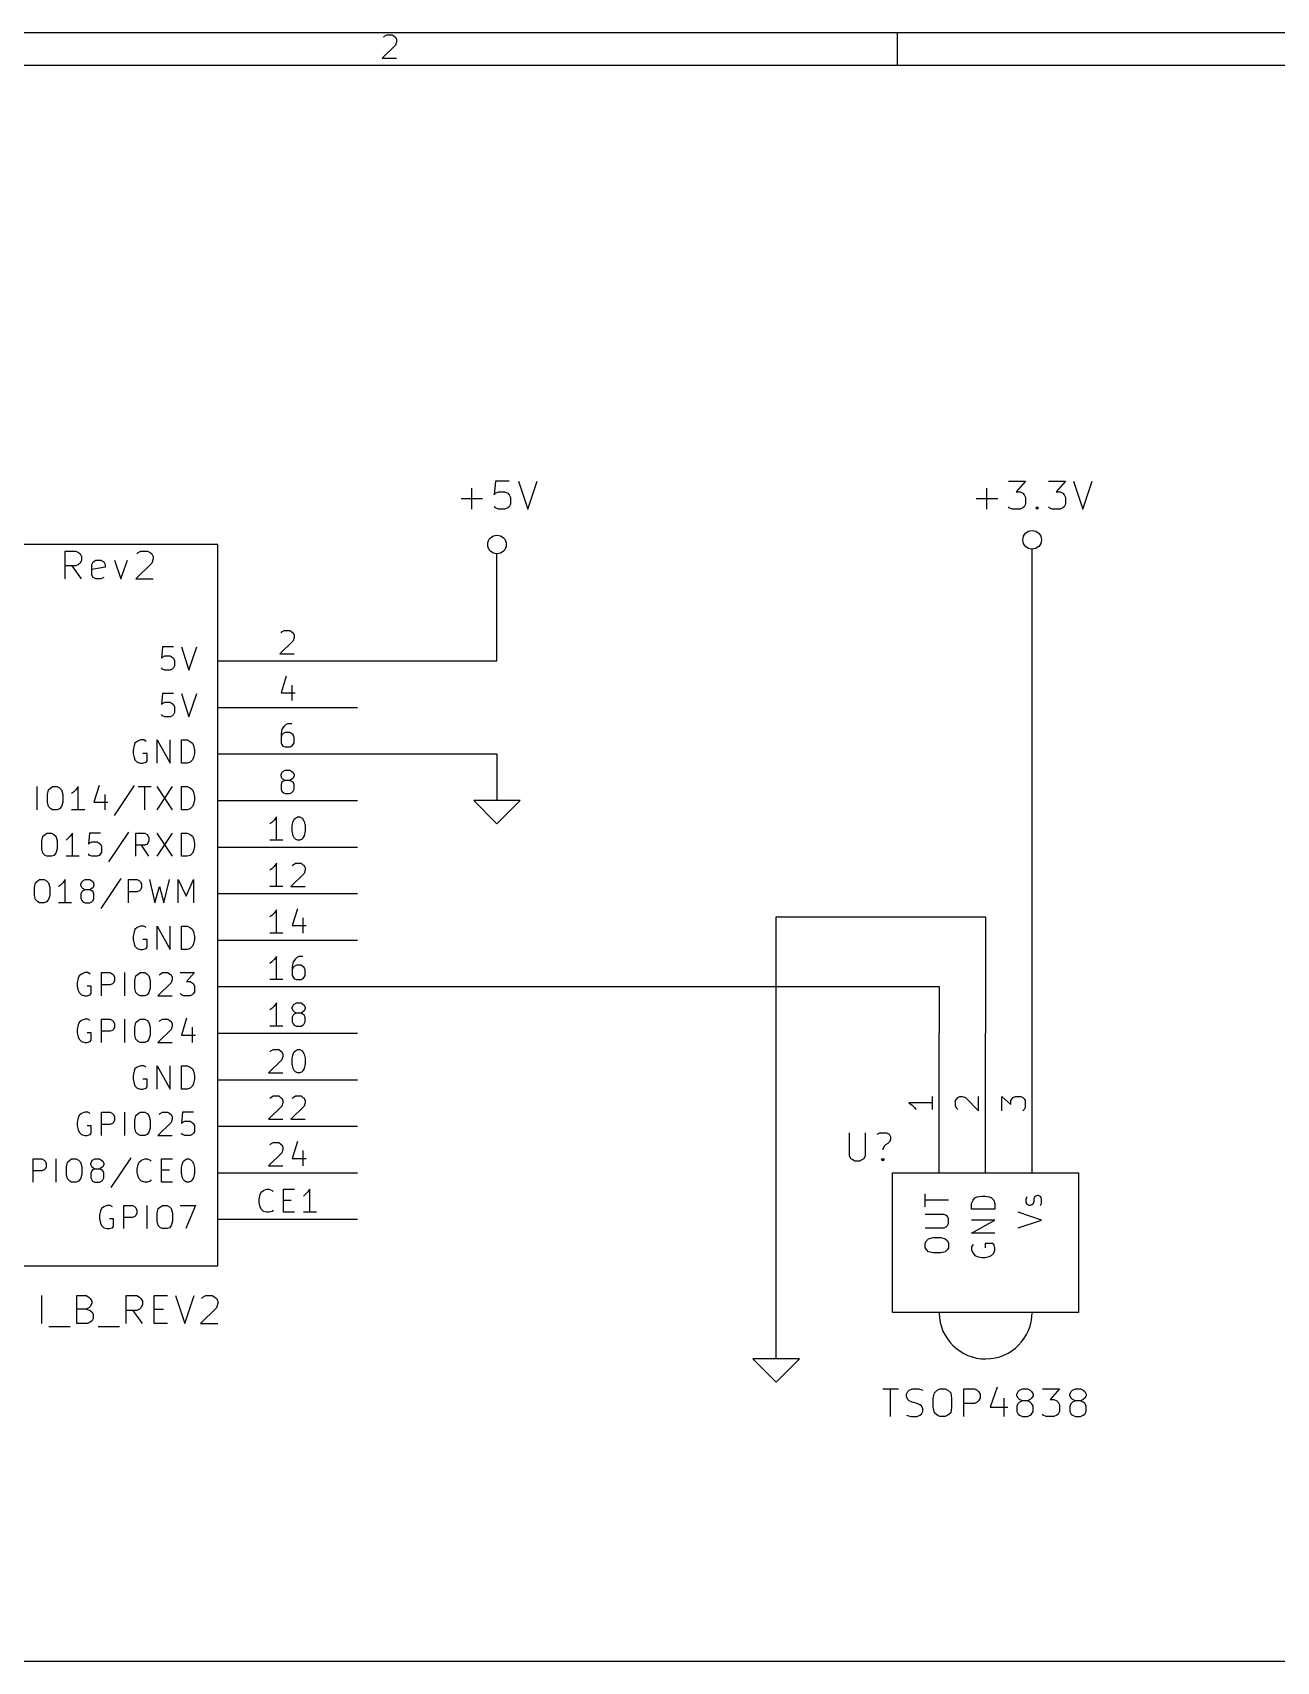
# Model space of a CAD drawing. Extents: x 4000 to 113000, y 4000 to 78670.
# Drawn here: x 29020 to 55750, y 43670 to 78670 of the extents above; entities that cross this region are included whole.
import ezdxf

# ---------------------------------------------------------------- set-up
doc = ezdxf.new("R2010")
doc.units = 0
for name, color, linetype in [('BLACK', 1, 'CONTINUOUS'), ('CYAN', 4, 'CONTINUOUS'), ('GREEN', 3, 'CONTINUOUS'), ('RED', 5, 'CONTINUOUS')]:
    doc.layers.add(name, color=color, linetype=linetype)

msp = doc.modelspace()

# ---------------------------------------------------------------- linework, layer by layer
at = {"layer": 'BLACK'}
for p, q in [((4000, 78670), (113000, 78670)), ((36820, 78400), (36530, 78120)), ((36560, 78570), (36580, 78590)), ((36580, 78590), (36630, 78620)), ((36630, 78620), (36750, 78620)), ((36750, 78620), (36790, 78590)), ((36790, 78590), (36820, 78570)), ((36820, 78570), (36840, 78520)), ((36840, 78470), (36820, 78400)), ((36840, 78520), (36840, 78470)), ((47600, 78670), (47600, 77970)), ((36530, 78120), (36840, 78120)), ((4700, 77970), (112300, 77970))]:
    msp.add_line(p, q, dxfattribs=at)
at = {"layer": 'CYAN'}
for p, q in [((38970, 69030), (38940, 68740)), ((39260, 69030), (38970, 69030)), ((39460, 69030), (39660, 68430)), ((39660, 68430), (39860, 69030)), ((49990, 69030), (50360, 69030)), ((50360, 69030), (50160, 68800)), ((50850, 69030), (51220, 69030)), ((51220, 69030), (51020, 68800)), ((51390, 69030), (51590, 68430)), ((51590, 68430), (51790, 69030)), ((38230, 68660), (38690, 68660)), ((38460, 68430), (38460, 68880)), ((38940, 68740), (38970, 68770)), ((38970, 68770), (39030, 68800)), ((39030, 68800), (39170, 68800)), ((39170, 68800), (39230, 68770)), ((39230, 68770), (39260, 68740)), ((39260, 68740), (39290, 68680)), ((39290, 68680), (39290, 68540)), ((49300, 68660), (49760, 68660)), ((49530, 68430), (49530, 68880)), ((50160, 68800), (50240, 68800)), ((50240, 68800), (50300, 68770)), ((50300, 68770), (50330, 68740)), ((50330, 68740), (50360, 68680)), ((50360, 68680), (50360, 68540)), ((51020, 68800), (51100, 68800)), ((51100, 68800), (51160, 68770)), ((51160, 68770), (51190, 68740)), ((51190, 68740), (51220, 68680)), ((51220, 68680), (51220, 68540)), ((38970, 68460), (38940, 68480)), ((39030, 68430), (38970, 68460)), ((39170, 68430), (39030, 68430)), ((39230, 68460), (39170, 68430)), ((39260, 68480), (39230, 68460)), ((39290, 68540), (39260, 68480)), ((50010, 68460), (49990, 68480)), ((50070, 68430), (50010, 68460)), ((50240, 68430), (50070, 68430)), ((50300, 68460), (50240, 68430)), ((50330, 68480), (50300, 68460)), ((50360, 68540), (50330, 68480)), ((50580, 68460), (50610, 68480)), ((50610, 68430), (50580, 68460)), ((50610, 68480), (50640, 68460)), ((50610, 68480), (50610, 68430)), ((50640, 68460), (50610, 68430)), ((50870, 68460), (50850, 68480)), ((50930, 68430), (50870, 68460)), ((51100, 68430), (50930, 68430)), ((51160, 68460), (51100, 68430)), ((51190, 68480), (51160, 68460)), ((51220, 68540), (51190, 68480)), ((31810, 65470), (31790, 65230)), ((32050, 65470), (31810, 65470)), ((32220, 65470), (32380, 64970)), ((32380, 64970), (32550, 65470)), ((31790, 65230), (31810, 65250)), ((31810, 65250), (31860, 65280)), ((31860, 65280), (31980, 65280)), ((31980, 65280), (32020, 65250)), ((32020, 65250), (32050, 65230)), ((32050, 65230), (32070, 65180)), ((32070, 65180), (32070, 65060)), ((31810, 64990), (31790, 65020)), ((31860, 64970), (31810, 64990)), ((31980, 64970), (31860, 64970)), ((32020, 64990), (31980, 64970)), ((32050, 65020), (32020, 64990)), ((32070, 65060), (32050, 65020)), ((31810, 64470), (31790, 64230)), ((32050, 64470), (31810, 64470)), ((32220, 64470), (32380, 63970)), ((32380, 63970), (32550, 64470)), ((31790, 64230), (31810, 64250)), ((31810, 64250), (31860, 64280)), ((31860, 64280), (31980, 64280)), ((31980, 64280), (32020, 64250)), ((32020, 64250), (32050, 64230)), ((32050, 64230), (32070, 64180)), ((32070, 64060), (32050, 64020)), ((32070, 64180), (32070, 64060)), ((31810, 63990), (31790, 64020)), ((31860, 63970), (31810, 63990)), ((31980, 63970), (31860, 63970)), ((32020, 63990), (31980, 63970)), ((32050, 64020), (32020, 63990)), ((31200, 63350), (31180, 63250)), ((31220, 63400), (31200, 63350)), ((31270, 63440), (31220, 63400)), ((31340, 63470), (31270, 63440)), ((31410, 63470), (31340, 63470)), ((31460, 63440), (31410, 63470)), ((31700, 62970), (31700, 63470)), ((31700, 63470), (31980, 62970)), ((31980, 62970), (31980, 63470)), ((32220, 62970), (32220, 63470)), ((32220, 63470), (32340, 63470)), ((32340, 63470), (32410, 63440)), ((32410, 63440), (32460, 63400)), ((32460, 63400), (32480, 63350)), ((32480, 63350), (32500, 63250)), ((31180, 63250), (31180, 63180)), ((31180, 63180), (31200, 63090)), ((31200, 63090), (31220, 63040)), ((31220, 63040), (31270, 62990)), ((31480, 63180), (31390, 63180)), ((31460, 62990), (31480, 63020)), ((31480, 63020), (31480, 63180)), ((32460, 63040), (32410, 62990)), ((32480, 63090), (32460, 63040)), ((32500, 63180), (32480, 63090)), ((32500, 63250), (32500, 63180)), ((31270, 62990), (31340, 62970)), ((31340, 62970), (31390, 62970)), ((31390, 62970), (31460, 62990)), ((32340, 62970), (32220, 62970)), ((32410, 62990), (32340, 62970)), ((29120, 61970), (29120, 62470)), ((29340, 62300), (29360, 62400)), ((29340, 62130), (29340, 62300)), ((29360, 62400), (29410, 62440)), ((29410, 62440), (29450, 62470)), ((29450, 62470), (29550, 62470)), ((29550, 62470), (29600, 62440)), ((29600, 62440), (29640, 62400)), ((29640, 62400), (29670, 62300)), ((29670, 62300), (29670, 62130)), ((29900, 62350), (29860, 62320)), ((29950, 62400), (29900, 62350)), ((30000, 62470), (29950, 62400)), ((30000, 61970), (30000, 62470)), ((30450, 62490), (30340, 62130)), ((30570, 62300), (30570, 61970)), ((31200, 62490), (30770, 61850)), ((31290, 62470), (31570, 62470)), ((31430, 61970), (31430, 62470)), ((31690, 62470), (32020, 61970)), ((32020, 62470), (31690, 61970)), ((32220, 61970), (32220, 62470)), ((32220, 62470), (32340, 62470)), ((32340, 62470), (32410, 62440)), ((32410, 62440), (32460, 62400)), ((32460, 62400), (32480, 62350)), ((32480, 62350), (32500, 62250)), ((29360, 62040), (29340, 62130)), ((29410, 61990), (29360, 62040)), ((29450, 61970), (29410, 61990)), ((29550, 61970), (29450, 61970)), ((29600, 61990), (29550, 61970)), ((29640, 62040), (29600, 61990)), ((29670, 62130), (29640, 62040)), ((30140, 61970), (29860, 61970)), ((30340, 62130), (30640, 62130)), ((32340, 61970), (32220, 61970)), ((32410, 61990), (32340, 61970)), ((32460, 62040), (32410, 61990)), ((32480, 62090), (32460, 62040)), ((32500, 62180), (32480, 62090)), ((32500, 62250), (32500, 62180)), ((29220, 61300), (29240, 61400)), ((29220, 61130), (29220, 61300)), ((29240, 61400), (29290, 61440)), ((29290, 61440), (29330, 61470)), ((29330, 61470), (29430, 61470)), ((29430, 61470), (29480, 61440)), ((29480, 61440), (29520, 61400)), ((29520, 61400), (29550, 61300)), ((29550, 61300), (29550, 61130)), ((29780, 61350), (29740, 61320)), ((29830, 61400), (29780, 61350)), ((29880, 61470), (29830, 61400)), ((29880, 60970), (29880, 61470)), ((30240, 61470), (30220, 61230)), ((30220, 61230), (30240, 61250)), ((30480, 61470), (30240, 61470)), ((30240, 61250), (30290, 61280)), ((30290, 61280), (30410, 61280)), ((30410, 61280), (30450, 61250)), ((30450, 61250), (30480, 61230)), ((31080, 61490), (30650, 60850)), ((31240, 60970), (31240, 61470)), ((31240, 61470), (31430, 61470)), ((31430, 61470), (31480, 61440)), ((31480, 61440), (31500, 61420)), ((31500, 61250), (31480, 61230)), ((31500, 61420), (31520, 61370)), ((31520, 61300), (31500, 61250)), ((31520, 61370), (31520, 61300)), ((31690, 61470), (32020, 60970)), ((32020, 61470), (31690, 60970)), ((32220, 60970), (32220, 61470)), ((32220, 61470), (32340, 61470)), ((32340, 61470), (32410, 61440)), ((32410, 61440), (32460, 61400)), ((32460, 61400), (32480, 61350)), ((32480, 61350), (32500, 61250)), ((32500, 61250), (32500, 61180)), ((29240, 61040), (29220, 61130)), ((29290, 60990), (29240, 61040)), ((29330, 60970), (29290, 60990)), ((29430, 60970), (29330, 60970)), ((29480, 60990), (29430, 60970)), ((29520, 61040), (29480, 60990)), ((29550, 61130), (29520, 61040)), ((30020, 60970), (29740, 60970)), ((30240, 60990), (30220, 61020)), ((30290, 60970), (30240, 60990)), ((30410, 60970), (30290, 60970)), ((30450, 60990), (30410, 60970)), ((30480, 61020), (30450, 60990)), ((30480, 61230), (30500, 61180)), ((30500, 61060), (30480, 61020)), ((30500, 61180), (30500, 61060)), ((31430, 61210), (31240, 61210)), ((31520, 60970), (31360, 61210)), ((31480, 61230), (31430, 61210)), ((32340, 60970), (32220, 60970)), ((32410, 60990), (32340, 60970)), ((32460, 61040), (32410, 60990)), ((32480, 61090), (32460, 61040)), ((32500, 61180), (32480, 61090)), ((29060, 60300), (29080, 60400)), ((29060, 60130), (29060, 60300)), ((29080, 60400), (29130, 60440)), ((29130, 60440), (29170, 60470)), ((29170, 60470), (29270, 60470)), ((29270, 60470), (29320, 60440)), ((29320, 60440), (29360, 60400)), ((29360, 60400), (29390, 60300)), ((29390, 60300), (29390, 60130)), ((29620, 60350), (29580, 60320)), ((29670, 60400), (29620, 60350)), ((29720, 60470), (29670, 60400)), ((29720, 59970), (29720, 60470)), ((30060, 60370), (30080, 60420)), ((30060, 60350), (30060, 60370)), ((30080, 60300), (30060, 60350)), ((30080, 60210), (30060, 60160)), ((30080, 60420), (30100, 60440)), ((30100, 60280), (30080, 60300)), ((30100, 60230), (30080, 60210)), ((30100, 60440), (30150, 60470)), ((30150, 60250), (30100, 60280)), ((30150, 60250), (30100, 60230)), ((30150, 60470), (30250, 60470)), ((30250, 60250), (30150, 60250)), ((30250, 60470), (30290, 60440)), ((30290, 60280), (30250, 60250)), ((30290, 60230), (30250, 60250)), ((30290, 60440), (30320, 60420)), ((30320, 60300), (30290, 60280)), ((30320, 60210), (30290, 60230)), ((30320, 60420), (30340, 60370)), ((30340, 60350), (30320, 60300)), ((30340, 60160), (30320, 60210)), ((30340, 60370), (30340, 60350)), ((30920, 60490), (30490, 59850)), ((31080, 59970), (31080, 60470)), ((31080, 60470), (31270, 60470)), ((31270, 60210), (31080, 60210)), ((31270, 60470), (31320, 60440)), ((31320, 60230), (31270, 60210)), ((31320, 60440), (31340, 60420)), ((31340, 60250), (31320, 60230)), ((31340, 60420), (31360, 60370)), ((31360, 60300), (31340, 60250)), ((31360, 60370), (31360, 60300)), ((31530, 60470), (31650, 59970)), ((31650, 59970), (31750, 60320)), ((31750, 60320), (31840, 59970)), ((31840, 59970), (31960, 60470)), ((32150, 59970), (32150, 60470)), ((32150, 60470), (32320, 60110)), ((32320, 60110), (32480, 60470)), ((32480, 60470), (32480, 59970)), ((29080, 60040), (29060, 60130)), ((29130, 59990), (29080, 60040)), ((29170, 59970), (29130, 59990)), ((29270, 59970), (29170, 59970)), ((29320, 59990), (29270, 59970)), ((29360, 60040), (29320, 59990)), ((29390, 60130), (29360, 60040)), ((29860, 59970), (29580, 59970)), ((30060, 60160), (30060, 60060)), ((30060, 60060), (30080, 60020)), ((30080, 60020), (30100, 59990)), ((30100, 59990), (30150, 59970)), ((30150, 59970), (30250, 59970)), ((30250, 59970), (30290, 59990)), ((30290, 59990), (30320, 60020)), ((30320, 60020), (30340, 60060)), ((30340, 60060), (30340, 60160)), ((31200, 59350), (31180, 59250)), ((31180, 59250), (31180, 59180)), ((31180, 59180), (31200, 59090)), ((31220, 59400), (31200, 59350)), ((31270, 59440), (31220, 59400)), ((31340, 59470), (31270, 59440)), ((31410, 59470), (31340, 59470)), ((31480, 59180), (31390, 59180)), ((31460, 59440), (31410, 59470)), ((31480, 59020), (31480, 59180)), ((31700, 58970), (31700, 59470)), ((31700, 59470), (31980, 58970)), ((31980, 58970), (31980, 59470)), ((32220, 58970), (32220, 59470)), ((32220, 59470), (32340, 59470)), ((32340, 59470), (32410, 59440)), ((32410, 59440), (32460, 59400)), ((32460, 59400), (32480, 59350)), ((32480, 59350), (32500, 59250)), ((32500, 59180), (32480, 59090)), ((32500, 59250), (32500, 59180)), ((31200, 59090), (31220, 59040)), ((31220, 59040), (31270, 58990)), ((31270, 58990), (31340, 58970)), ((31340, 58970), (31390, 58970)), ((31390, 58970), (31460, 58990)), ((31460, 58990), (31480, 59020)), ((32340, 58970), (32220, 58970)), ((32410, 58990), (32340, 58970)), ((32460, 59040), (32410, 58990)), ((32480, 59090), (32460, 59040)), ((30140, 58470), (30070, 58440)), ((30210, 58470), (30140, 58470)), ((30260, 58440), (30210, 58470)), ((30500, 57970), (30500, 58470)), ((30500, 58470), (30690, 58470)), ((30690, 58470), (30740, 58440)), ((31000, 57970), (31000, 58470)), ((31290, 58440), (31330, 58470)), ((31330, 58470), (31430, 58470)), ((31430, 58470), (31480, 58440)), ((31760, 58440), (31810, 58470)), ((31810, 58470), (31930, 58470)), ((31930, 58470), (31970, 58440)), ((32190, 58470), (32500, 58470)), ((32500, 58470), (32330, 58280)), ((30000, 58350), (29980, 58250)), ((29980, 58250), (29980, 58180)), ((29980, 58180), (30000, 58090)), ((30020, 58400), (30000, 58350)), ((30070, 58440), (30020, 58400)), ((30280, 58180), (30190, 58180)), ((30280, 58020), (30280, 58180)), ((30690, 58210), (30500, 58210)), ((30740, 58230), (30690, 58210)), ((30740, 58440), (30760, 58420)), ((30760, 58250), (30740, 58230)), ((30760, 58420), (30780, 58370)), ((30780, 58300), (30760, 58250)), ((30780, 58370), (30780, 58300)), ((31220, 58300), (31240, 58400)), ((31220, 58130), (31220, 58300)), ((31240, 58040), (31220, 58130)), ((31240, 58400), (31290, 58440)), ((31480, 58440), (31520, 58400)), ((31520, 58400), (31550, 58300)), ((31550, 58130), (31520, 58040)), ((31550, 58300), (31550, 58130)), ((32000, 58250), (31710, 57970)), ((31740, 58420), (31760, 58440)), ((31970, 58440), (32000, 58420)), ((32000, 58420), (32020, 58370)), ((32020, 58320), (32000, 58250)), ((32020, 58370), (32020, 58320)), ((32330, 58280), (32410, 58280)), ((32410, 58280), (32450, 58250)), ((32450, 58250), (32480, 58230)), ((32480, 58230), (32500, 58180)), ((32500, 58180), (32500, 58060)), ((30000, 58090), (30020, 58040)), ((30020, 58040), (30070, 57990)), ((30070, 57990), (30140, 57970)), ((30140, 57970), (30190, 57970)), ((30190, 57970), (30260, 57990)), ((30260, 57990), (30280, 58020)), ((31290, 57990), (31240, 58040)), ((31330, 57970), (31290, 57990)), ((31430, 57970), (31330, 57970)), ((31480, 57990), (31430, 57970)), ((31520, 58040), (31480, 57990)), ((31710, 57970), (32020, 57970)), ((32220, 57990), (32190, 58020)), ((32260, 57970), (32220, 57990)), ((32410, 57970), (32260, 57970)), ((32450, 57990), (32410, 57970)), ((32480, 58020), (32450, 57990)), ((32500, 58060), (32480, 58020)), ((30020, 57400), (30000, 57350)), ((30070, 57440), (30020, 57400)), ((30140, 57470), (30070, 57440)), ((30210, 57470), (30140, 57470)), ((30260, 57440), (30210, 57470)), ((30500, 56970), (30500, 57470)), ((30500, 57470), (30690, 57470)), ((30690, 57470), (30740, 57440)), ((30740, 57440), (30760, 57420)), ((30760, 57420), (30780, 57370)), ((31000, 56970), (31000, 57470)), ((31220, 57300), (31240, 57400)), ((31240, 57400), (31290, 57440)), ((31290, 57440), (31330, 57470)), ((31330, 57470), (31430, 57470)), ((31430, 57470), (31480, 57440)), ((31480, 57440), (31520, 57400)), ((31520, 57400), (31550, 57300)), ((31740, 57420), (31760, 57440)), ((31760, 57440), (31810, 57470)), ((31810, 57470), (31930, 57470)), ((31930, 57470), (31970, 57440)), ((31970, 57440), (32000, 57420)), ((32000, 57420), (32020, 57370)), ((32330, 57490), (32220, 57130)), ((30000, 57350), (29980, 57250)), ((29980, 57250), (29980, 57180)), ((29980, 57180), (30000, 57090)), ((30000, 57090), (30020, 57040)), ((30280, 57180), (30190, 57180)), ((30280, 57020), (30280, 57180)), ((30690, 57210), (30500, 57210)), ((30740, 57230), (30690, 57210)), ((30760, 57250), (30740, 57230)), ((30780, 57300), (30760, 57250)), ((30780, 57370), (30780, 57300)), ((31220, 57130), (31220, 57300)), ((31240, 57040), (31220, 57130)), ((31550, 57130), (31520, 57040)), ((31550, 57300), (31550, 57130)), ((32000, 57250), (31710, 56970)), ((32020, 57320), (32000, 57250)), ((32020, 57370), (32020, 57320)), ((32220, 57130), (32520, 57130)), ((32450, 57300), (32450, 56970)), ((30020, 57040), (30070, 56990)), ((30070, 56990), (30140, 56970)), ((30140, 56970), (30190, 56970)), ((30190, 56970), (30260, 56990)), ((30260, 56990), (30280, 57020)), ((31290, 56990), (31240, 57040)), ((31330, 56970), (31290, 56990)), ((31430, 56970), (31330, 56970)), ((31480, 56990), (31430, 56970)), ((31520, 57040), (31480, 56990)), ((31710, 56970), (32020, 56970)), ((31200, 56350), (31180, 56250)), ((31220, 56400), (31200, 56350)), ((31270, 56440), (31220, 56400)), ((31340, 56470), (31270, 56440)), ((31410, 56470), (31340, 56470)), ((31460, 56440), (31410, 56470)), ((31700, 55970), (31700, 56470)), ((31700, 56470), (31980, 55970)), ((31980, 55970), (31980, 56470)), ((32220, 55970), (32220, 56470)), ((32220, 56470), (32340, 56470)), ((32340, 56470), (32410, 56440)), ((32410, 56440), (32460, 56400)), ((32460, 56400), (32480, 56350)), ((32480, 56350), (32500, 56250)), ((31180, 56250), (31180, 56180)), ((31180, 56180), (31200, 56090)), ((31200, 56090), (31220, 56040)), ((31220, 56040), (31270, 55990)), ((31480, 56180), (31390, 56180)), ((31460, 55990), (31480, 56020)), ((31480, 56020), (31480, 56180)), ((32460, 56040), (32410, 55990)), ((32480, 56090), (32460, 56040)), ((32500, 56180), (32480, 56090)), ((32500, 56250), (32500, 56180)), ((31270, 55990), (31340, 55970)), ((31340, 55970), (31390, 55970)), ((31390, 55970), (31460, 55990)), ((32340, 55970), (32220, 55970)), ((32410, 55990), (32340, 55970)), ((30000, 55350), (29980, 55250)), ((30020, 55400), (30000, 55350)), ((30070, 55440), (30020, 55400)), ((30140, 55470), (30070, 55440)), ((30210, 55470), (30140, 55470)), ((30260, 55440), (30210, 55470)), ((30500, 54970), (30500, 55470)), ((30500, 55470), (30690, 55470)), ((30690, 55470), (30740, 55440)), ((30740, 55440), (30760, 55420)), ((30760, 55420), (30780, 55370)), ((30780, 55300), (30760, 55250)), ((30780, 55370), (30780, 55300)), ((31000, 54970), (31000, 55470)), ((31220, 55300), (31240, 55400)), ((31220, 55130), (31220, 55300)), ((31240, 55400), (31290, 55440)), ((31290, 55440), (31330, 55470)), ((31330, 55470), (31430, 55470)), ((31430, 55470), (31480, 55440)), ((31480, 55440), (31520, 55400)), ((31520, 55400), (31550, 55300)), ((31550, 55300), (31550, 55130)), ((31740, 55420), (31760, 55440)), ((31760, 55440), (31810, 55470)), ((31810, 55470), (31930, 55470)), ((31930, 55470), (31970, 55440)), ((31970, 55440), (32000, 55420)), ((32000, 55420), (32020, 55370)), ((32020, 55320), (32000, 55250)), ((32020, 55370), (32020, 55320)), ((32240, 55470), (32220, 55230)), ((32480, 55470), (32240, 55470)), ((29980, 55250), (29980, 55180)), ((29980, 55180), (30000, 55090)), ((30000, 55090), (30020, 55040)), ((30020, 55040), (30070, 54990)), ((30070, 54990), (30140, 54970)), ((30140, 54970), (30190, 54970)), ((30280, 55180), (30190, 55180)), ((30190, 54970), (30260, 54990)), ((30260, 54990), (30280, 55020)), ((30280, 55020), (30280, 55180)), ((30690, 55210), (30500, 55210)), ((30740, 55230), (30690, 55210)), ((30760, 55250), (30740, 55230)), ((31240, 55040), (31220, 55130)), ((31290, 54990), (31240, 55040)), ((31330, 54970), (31290, 54990)), ((31430, 54970), (31330, 54970)), ((31480, 54990), (31430, 54970)), ((31520, 55040), (31480, 54990)), ((31550, 55130), (31520, 55040)), ((32000, 55250), (31710, 54970)), ((31710, 54970), (32020, 54970)), ((32220, 55230), (32240, 55250)), ((32240, 54990), (32220, 55020)), ((32240, 55250), (32290, 55280)), ((32290, 54970), (32240, 54990)), ((32290, 55280), (32410, 55280)), ((32410, 54970), (32290, 54970)), ((32410, 55280), (32450, 55250)), ((32450, 54990), (32410, 54970)), ((32450, 55250), (32480, 55230)), ((32480, 55020), (32450, 54990)), ((32480, 55230), (32500, 55180)), ((32500, 55060), (32480, 55020)), ((32500, 55180), (32500, 55060)), ((46570, 55030), (46570, 54540)), ((46920, 54540), (46920, 55030)), ((47170, 55000), (47230, 55030)), ((47230, 55030), (47370, 55030)), ((47370, 55030), (47430, 55000)), ((47430, 55000), (47460, 54940)), ((47320, 54740), (47290, 54680)), ((47290, 54680), (47290, 54660)), ((47350, 54770), (47320, 54740)), ((47400, 54800), (47350, 54770)), ((47430, 54830), (47400, 54800)), ((47460, 54880), (47430, 54830)), ((47460, 54940), (47460, 54880)), ((29030, 53970), (29030, 54470)), ((29030, 54470), (29220, 54470)), ((29220, 54470), (29270, 54440)), ((29270, 54440), (29290, 54420)), ((29290, 54250), (29270, 54230)), ((29290, 54420), (29310, 54370)), ((29310, 54300), (29290, 54250)), ((29310, 54370), (29310, 54300)), ((29530, 53970), (29530, 54470)), ((29750, 54300), (29770, 54400)), ((29750, 54130), (29750, 54300)), ((29770, 54400), (29820, 54440)), ((29820, 54440), (29860, 54470)), ((29860, 54470), (29960, 54470)), ((29960, 54470), (30010, 54440)), ((30010, 54440), (30050, 54400)), ((30050, 54400), (30080, 54300)), ((30080, 54300), (30080, 54130)), ((30270, 54370), (30290, 54420)), ((30270, 54350), (30270, 54370)), ((30290, 54300), (30270, 54350)), ((30290, 54420), (30310, 54440)), ((30310, 54280), (30290, 54300)), ((30310, 54440), (30360, 54470)), ((30360, 54250), (30310, 54280)), ((30360, 54250), (30310, 54230)), ((30360, 54470), (30460, 54470)), ((30460, 54250), (30360, 54250)), ((30460, 54470), (30500, 54440)), ((30500, 54280), (30460, 54250)), ((30500, 54230), (30460, 54250)), ((30500, 54440), (30530, 54420)), ((30530, 54300), (30500, 54280)), ((30530, 54420), (30550, 54370)), ((30550, 54350), (30530, 54300)), ((30550, 54370), (30550, 54350)), ((31130, 54490), (30700, 53850)), ((31270, 54250), (31290, 54350)), ((31270, 54180), (31270, 54250)), ((31290, 54350), (31310, 54400)), ((31310, 54400), (31360, 54440)), ((31360, 54440), (31430, 54470)), ((31430, 54470), (31480, 54470)), ((31480, 54470), (31550, 54440)), ((31550, 54440), (31570, 54420)), ((31790, 53970), (31790, 54470)), ((31790, 54470), (32030, 54470)), ((32220, 54280), (32240, 54370)), ((32220, 54160), (32220, 54280)), ((32240, 54370), (32260, 54420)), ((32260, 54420), (32290, 54440)), ((32290, 54440), (32330, 54470)), ((32330, 54470), (32380, 54470)), ((32380, 54470), (32430, 54440)), ((32430, 54440), (32450, 54420)), ((32450, 54420), (32480, 54370)), ((32480, 54370), (32500, 54280)), ((32500, 54280), (32500, 54160)), ((46570, 54540), (46600, 54480)), ((46600, 54480), (46630, 54460)), ((46630, 54460), (46690, 54430)), ((46690, 54430), (46800, 54430)), ((46800, 54430), (46860, 54460)), ((46860, 54460), (46890, 54480)), ((46890, 54480), (46920, 54540)), ((47260, 54460), (47290, 54480)), ((47290, 54430), (47260, 54460)), ((47290, 54480), (47320, 54460)), ((47290, 54480), (47290, 54430)), ((47320, 54460), (47290, 54430)), ((29220, 54210), (29030, 54210)), ((29270, 54230), (29220, 54210)), ((29770, 54040), (29750, 54130)), ((29820, 53990), (29770, 54040)), ((29860, 53970), (29820, 53990)), ((29960, 53970), (29860, 53970)), ((30010, 53990), (29960, 53970)), ((30050, 54040), (30010, 53990)), ((30080, 54130), (30050, 54040)), ((30290, 54210), (30270, 54160)), ((30270, 54160), (30270, 54060)), ((30270, 54060), (30290, 54020)), ((30310, 54230), (30290, 54210)), ((30290, 54020), (30310, 53990)), ((30310, 53990), (30360, 53970)), ((30360, 53970), (30460, 53970)), ((30460, 53970), (30500, 53990)), ((30530, 54210), (30500, 54230)), ((30500, 53990), (30530, 54020)), ((30550, 54160), (30530, 54210)), ((30530, 54020), (30550, 54060)), ((30550, 54060), (30550, 54160)), ((31290, 54090), (31270, 54180)), ((31310, 54040), (31290, 54090)), ((31360, 53990), (31310, 54040)), ((31430, 53970), (31360, 53990)), ((31480, 53970), (31430, 53970)), ((31550, 53990), (31480, 53970)), ((31570, 54020), (31550, 53990)), ((31790, 54230), (31960, 54230)), ((32030, 53970), (31790, 53970)), ((32240, 54060), (32220, 54160)), ((32260, 54020), (32240, 54060)), ((32290, 53990), (32260, 54020)), ((32330, 53970), (32290, 53990)), ((32380, 53970), (32330, 53970)), ((32430, 53990), (32380, 53970)), ((32450, 54020), (32430, 53990)), ((32480, 54060), (32450, 54020)), ((32500, 54160), (32480, 54060)), ((48200, 53440), (48200, 53720)), ((48700, 53580), (48200, 53580)), ((49200, 53510), (49230, 53580)), ((49230, 53580), (49270, 53630)), ((49270, 53630), (49320, 53650)), ((49320, 53650), (49420, 53670)), ((49420, 53670), (49490, 53670)), ((49490, 53670), (49580, 53650)), ((49580, 53650), (49630, 53630)), ((49630, 53630), (49680, 53580)), ((49680, 53580), (49700, 53510)), ((50370, 53610), (50390, 53660)), ((50370, 53540), (50370, 53610)), ((50560, 53660), (50540, 53610)), ((50540, 53610), (50540, 53540)), ((50610, 53680), (50560, 53660)), ((50630, 53680), (50610, 53680)), ((50680, 53660), (50630, 53680)), ((50700, 53610), (50680, 53660)), ((50700, 53510), (50700, 53610)), ((30480, 53350), (30460, 53250)), ((30460, 53250), (30460, 53180)), ((30500, 53400), (30480, 53350)), ((30550, 53440), (30500, 53400)), ((30620, 53470), (30550, 53440)), ((30690, 53470), (30620, 53470)), ((30740, 53440), (30690, 53470)), ((30980, 52970), (30980, 53470)), ((30980, 53470), (31170, 53470)), ((31170, 53210), (30980, 53210)), ((31170, 53470), (31220, 53440)), ((31220, 53230), (31170, 53210)), ((31220, 53440), (31240, 53420)), ((31240, 53250), (31220, 53230)), ((31240, 53420), (31260, 53370)), ((31260, 53300), (31240, 53250)), ((31260, 53370), (31260, 53300)), ((31480, 52970), (31480, 53470)), ((31700, 53300), (31720, 53400)), ((31700, 53130), (31700, 53300)), ((31720, 53400), (31770, 53440)), ((31770, 53440), (31810, 53470)), ((31810, 53470), (31910, 53470)), ((31910, 53470), (31960, 53440)), ((31960, 53440), (32000, 53400)), ((32000, 53400), (32030, 53300)), ((32030, 53300), (32030, 53130)), ((32190, 53470), (32520, 53470)), ((32520, 53470), (32310, 52970)), ((48610, 53270), (48200, 53270)), ((48650, 53250), (48610, 53270)), ((48680, 53230), (48650, 53250)), ((48700, 53180), (48680, 53230)), ((49200, 53390), (49200, 53510)), ((49700, 53390), (49200, 53390)), ((49700, 53510), (49700, 53390)), ((50700, 53150), (50200, 53320)), ((50390, 53490), (50370, 53540)), ((50440, 53470), (50390, 53490)), ((50460, 53470), (50440, 53470)), ((50510, 53490), (50460, 53470)), ((50540, 53540), (50510, 53490)), ((50680, 53470), (50700, 53510)), ((30460, 53180), (30480, 53090)), ((30480, 53090), (30500, 53040)), ((30500, 53040), (30550, 52990)), ((30550, 52990), (30620, 52970)), ((30620, 52970), (30670, 52970)), ((30760, 53180), (30670, 53180)), ((30670, 52970), (30740, 52990)), ((30740, 52990), (30760, 53020)), ((30760, 53020), (30760, 53180)), ((31720, 53040), (31700, 53130)), ((31770, 52990), (31720, 53040)), ((31810, 52970), (31770, 52990)), ((31910, 52970), (31810, 52970)), ((31960, 52990), (31910, 52970)), ((32000, 53040), (31960, 52990)), ((32030, 53130), (32000, 53040)), ((48200, 52990), (48610, 52990)), ((48610, 52990), (48650, 53010)), ((48650, 53010), (48680, 53040)), ((48680, 53040), (48700, 53080)), ((48700, 53080), (48700, 53180)), ((49200, 52870), (49700, 53150)), ((49700, 53150), (49200, 53150)), ((49700, 52870), (49200, 52870)), ((50200, 52990), (50700, 53150)), ((48200, 52660), (48230, 52710)), ((48200, 52560), (48200, 52660)), ((48230, 52520), (48200, 52560)), ((48230, 52710), (48270, 52750)), ((48270, 52470), (48230, 52520)), ((48270, 52750), (48370, 52780)), ((48370, 52780), (48540, 52780)), ((48540, 52780), (48630, 52750)), ((48630, 52750), (48680, 52710)), ((48680, 52520), (48630, 52470)), ((48680, 52710), (48700, 52660)), ((48700, 52560), (48680, 52520)), ((48700, 52660), (48700, 52560)), ((49230, 52630), (49200, 52580)), ((49200, 52580), (49200, 52510)), ((49200, 52510), (49230, 52440)), ((49650, 52650), (49490, 52650)), ((49490, 52650), (49490, 52560)), ((49680, 52630), (49650, 52650)), ((49700, 52560), (49680, 52630)), ((49680, 52440), (49700, 52510)), ((49700, 52510), (49700, 52560)), ((48370, 52450), (48270, 52470)), ((48540, 52450), (48370, 52450)), ((48630, 52470), (48540, 52450)), ((49230, 52440), (49270, 52390)), ((49270, 52390), (49320, 52370)), ((49320, 52370), (49420, 52350)), ((49420, 52350), (49490, 52350)), ((49490, 52350), (49580, 52370)), ((49580, 52370), (49630, 52390)), ((49630, 52390), (49680, 52440)), ((29220, 50930), (29220, 51530)), ((29970, 50930), (29970, 51530)), ((29970, 51530), (30170, 51530)), ((30170, 51530), (30230, 51500)), ((30230, 51500), (30260, 51470)), ((30260, 51470), (30290, 51410)), ((31030, 50930), (31030, 51530)), ((31030, 51530), (31260, 51530)), ((31260, 51530), (31320, 51500)), ((31320, 51500), (31350, 51470)), ((31350, 51470), (31380, 51410)), ((31630, 50930), (31630, 51530)), ((31630, 51530), (31920, 51530)), ((32090, 51530), (32290, 50930)), ((32290, 50930), (32490, 51530)), ((32650, 51470), (32680, 51500)), ((32680, 51500), (32740, 51530)), ((32740, 51530), (32880, 51530)), ((32880, 51530), (32940, 51500)), ((32940, 51500), (32970, 51470)), ((32970, 51470), (33000, 51410)), ((30170, 51240), (29970, 51240)), ((30230, 51270), (30170, 51240)), ((30170, 51240), (30260, 51210)), ((30260, 51300), (30230, 51270)), ((30290, 51360), (30260, 51300)), ((30260, 51210), (30290, 51180)), ((30290, 51410), (30290, 51360)), ((30290, 51180), (30320, 51130)), ((30320, 51130), (30320, 51040)), ((31260, 51210), (31030, 51210)), ((31380, 50930), (31180, 51210)), ((31320, 51240), (31260, 51210)), ((31350, 51270), (31320, 51240)), ((31380, 51330), (31350, 51270)), ((31380, 51410), (31380, 51330)), ((31630, 51240), (31830, 51240)), ((32970, 51270), (32630, 50930)), ((33000, 51360), (32970, 51270)), ((33000, 51410), (33000, 51360)), ((29370, 50870), (29830, 50870)), ((30200, 50930), (29970, 50930)), ((30260, 50960), (30200, 50930)), ((30290, 50980), (30260, 50960)), ((30320, 51040), (30290, 50980)), ((30430, 50870), (30890, 50870)), ((31920, 50930), (31630, 50930)), ((32630, 50930), (33000, 50930)), ((47290, 49530), (47630, 49530)), ((47460, 48930), (47460, 49530)), ((47800, 49410), (47830, 49470)), ((47800, 49360), (47800, 49410)), ((47830, 49300), (47800, 49360)), ((47830, 49470), (47860, 49500)), ((47860, 49500), (47920, 49530)), ((47920, 49530), (48060, 49530)), ((48060, 49530), (48150, 49500)), ((48370, 49330), (48400, 49440)), ((48400, 49440), (48460, 49500)), ((48460, 49500), (48520, 49530)), ((48520, 49530), (48630, 49530)), ((48630, 49530), (48690, 49500)), ((48690, 49500), (48750, 49440)), ((48750, 49440), (48770, 49330)), ((49030, 48930), (49030, 49530)), ((49030, 49530), (49260, 49530)), ((49260, 49530), (49320, 49500)), ((49320, 49500), (49350, 49470)), ((49350, 49470), (49380, 49410)), ((49380, 49410), (49380, 49330)), ((49750, 49560), (49600, 49130)), ((50170, 49410), (50200, 49470)), ((50170, 49380), (50170, 49410)), ((50200, 49330), (50170, 49380)), ((50200, 49470), (50230, 49500)), ((50230, 49500), (50290, 49530)), ((50290, 49530), (50400, 49530)), ((50400, 49530), (50460, 49500)), ((50460, 49500), (50490, 49470)), ((50490, 49470), (50520, 49410)), ((50520, 49380), (50490, 49330)), ((50520, 49410), (50520, 49380)), ((50720, 49530), (51090, 49530)), ((51090, 49530), (50890, 49300)), ((51310, 49410), (51340, 49470)), ((51310, 49380), (51310, 49410)), ((51340, 49330), (51310, 49380)), ((51340, 49470), (51370, 49500)), ((51370, 49500), (51430, 49530)), ((51430, 49530), (51540, 49530)), ((51540, 49530), (51600, 49500)), ((51600, 49500), (51630, 49470)), ((51630, 49470), (51660, 49410)), ((51660, 49380), (51630, 49330)), ((51660, 49410), (51660, 49380)), ((47860, 49270), (47830, 49300)), ((47920, 49240), (47860, 49270)), ((48030, 49210), (47920, 49240)), ((48090, 49180), (48030, 49210)), ((48120, 49160), (48090, 49180)), ((48150, 49100), (48120, 49160)), ((48120, 48980), (48150, 49040)), ((48150, 49040), (48150, 49100)), ((48370, 49130), (48370, 49330)), ((48400, 49010), (48370, 49130)), ((48460, 48960), (48400, 49010)), ((48750, 49010), (48690, 48960)), ((48770, 49130), (48750, 49010)), ((48770, 49330), (48770, 49130)), ((49260, 49210), (49030, 49210)), ((49320, 49240), (49260, 49210)), ((49350, 49270), (49320, 49240)), ((49380, 49330), (49350, 49270)), ((49600, 49130), (49980, 49130)), ((49890, 49330), (49890, 48930)), ((50200, 49210), (50170, 49160)), ((50170, 49160), (50170, 49040)), ((50170, 49040), (50200, 48980)), ((50230, 49300), (50200, 49330)), ((50230, 49240), (50200, 49210)), ((50290, 49270), (50230, 49300)), ((50290, 49270), (50230, 49240)), ((50400, 49270), (50290, 49270)), ((50460, 49300), (50400, 49270)), ((50460, 49240), (50400, 49270)), ((50490, 49330), (50460, 49300)), ((50490, 49210), (50460, 49240)), ((50520, 49160), (50490, 49210)), ((50490, 48980), (50520, 49040)), ((50520, 49040), (50520, 49160)), ((50890, 49300), (50970, 49300)), ((50970, 49300), (51030, 49270)), ((51030, 49270), (51060, 49240)), ((51060, 49240), (51090, 49180)), ((51090, 49040), (51060, 48980)), ((51090, 49180), (51090, 49040)), ((51340, 49210), (51310, 49160)), ((51310, 49160), (51310, 49040)), ((51310, 49040), (51340, 48980)), ((51370, 49300), (51340, 49330)), ((51370, 49240), (51340, 49210)), ((51430, 49270), (51370, 49300)), ((51430, 49270), (51370, 49240)), ((51540, 49270), (51430, 49270)), ((51600, 49300), (51540, 49270)), ((51600, 49240), (51540, 49270)), ((51630, 49330), (51600, 49300)), ((51630, 49210), (51600, 49240)), ((51660, 49160), (51630, 49210)), ((51630, 48980), (51660, 49040)), ((51660, 49040), (51660, 49160)), ((47800, 48960), (47890, 48930)), ((47890, 48930), (48030, 48930)), ((48030, 48930), (48090, 48960)), ((48090, 48960), (48120, 48980)), ((48520, 48930), (48460, 48960)), ((48630, 48930), (48520, 48930)), ((48690, 48960), (48630, 48930)), ((50200, 48980), (50230, 48960)), ((50230, 48960), (50290, 48930)), ((50290, 48930), (50400, 48930)), ((50400, 48930), (50460, 48960)), ((50460, 48960), (50490, 48980)), ((50740, 48960), (50720, 48980)), ((50800, 48930), (50740, 48960)), ((50970, 48930), (50800, 48930)), ((51030, 48960), (50970, 48930)), ((51060, 48980), (51030, 48960)), ((51340, 48980), (51370, 48960)), ((51370, 48960), (51430, 48930)), ((51430, 48930), (51540, 48930)), ((51540, 48930), (51600, 48960)), ((51600, 48960), (51630, 48980))]:
    msp.add_line(p, q, dxfattribs=at)
at = {"layer": 'GREEN'}
for p, q in [((39000, 65170), (39000, 67170)), ((50500, 57170), (50500, 67170)), ((36000, 65170), (39000, 65170)), ((36000, 63170), (39000, 63170)), ((39000, 63170), (39000, 62170)), ((45000, 50170), (45000, 59670)), ((45000, 59670), (49500, 59670)), ((49500, 59670), (49500, 57170)), ((36000, 58170), (48500, 58170)), ((48500, 58170), (48500, 57170)), ((59000, 43670), (15000, 43670))]:
    msp.add_line(p, q, dxfattribs=at)
at = {"layer": 'RED'}
for p, q in [((33000, 67670), (21500, 67670)), ((33000, 52170), (33000, 67670)), ((50500, 67170), (50500, 67570)), ((29720, 66930), (29720, 67530)), ((29720, 67530), (29950, 67530)), ((29950, 67210), (29720, 67210)), ((30070, 66930), (29870, 67210)), ((29950, 67530), (30010, 67500)), ((30010, 67240), (29950, 67210)), ((30010, 67500), (30040, 67470)), ((30040, 67270), (30010, 67240)), ((30040, 67470), (30070, 67410)), ((30070, 67330), (30040, 67270)), ((30070, 67410), (30070, 67330)), ((30290, 67240), (30320, 67300)), ((30290, 67010), (30290, 67240)), ((30320, 67300), (30380, 67330)), ((30380, 67330), (30490, 67330)), ((30490, 67330), (30550, 67300)), ((30550, 67300), (30580, 67240)), ((30580, 67240), (30580, 67180)), ((30780, 67330), (30920, 66930)), ((30920, 66930), (31060, 67330)), ((31580, 67270), (31240, 66930)), ((31260, 67470), (31290, 67500)), ((31290, 67500), (31350, 67530)), ((31350, 67530), (31490, 67530)), ((31490, 67530), (31550, 67500)), ((31550, 67500), (31580, 67470)), ((31580, 67470), (31610, 67410)), ((31610, 67360), (31580, 67270)), ((31610, 67410), (31610, 67360)), ((39000, 67170), (39000, 67470)), ((30580, 67180), (30290, 67130)), ((30320, 66960), (30290, 67010)), ((30380, 66930), (30320, 66960)), ((30490, 66930), (30380, 66930)), ((30550, 66960), (30490, 66930)), ((31240, 66930), (31610, 66930)), ((34380, 65790), (34430, 65820)), ((34430, 65820), (34550, 65820)), ((34550, 65820), (34590, 65790)), ((34620, 65600), (34330, 65320)), ((34360, 65770), (34380, 65790)), ((34590, 65790), (34620, 65770)), ((34620, 65770), (34640, 65720)), ((34640, 65670), (34620, 65600)), ((34640, 65720), (34640, 65670)), ((33000, 65170), (36000, 65170)), ((34330, 65320), (34640, 65320)), ((34470, 64840), (34360, 64480)), ((34360, 64480), (34660, 64480)), ((34590, 64650), (34590, 64320)), ((33000, 64170), (36000, 64170)), ((34380, 63700), (34360, 63600)), ((34430, 63770), (34380, 63700)), ((34450, 63790), (34430, 63770)), ((34500, 63820), (34450, 63790)), ((34590, 63820), (34500, 63820)), ((34360, 63600), (34360, 63410)), ((34380, 63580), (34360, 63530)), ((34360, 63410), (34380, 63370)), ((34400, 63600), (34380, 63580)), ((34380, 63370), (34400, 63340)), ((34450, 63630), (34400, 63600)), ((34550, 63630), (34450, 63630)), ((34590, 63600), (34550, 63630)), ((34620, 63580), (34590, 63600)), ((34590, 63340), (34620, 63370)), ((34640, 63530), (34620, 63580)), ((34620, 63370), (34640, 63410)), ((34640, 63410), (34640, 63530)), ((33000, 63170), (36000, 63170)), ((34400, 63340), (34450, 63320)), ((34450, 63320), (34550, 63320)), ((34550, 63320), (34590, 63340)), ((34360, 62720), (34380, 62770)), ((34360, 62700), (34360, 62720)), ((34380, 62650), (34360, 62700)), ((34380, 62770), (34400, 62790)), ((34400, 62630), (34380, 62650)), ((34400, 62790), (34450, 62820)), ((34450, 62820), (34550, 62820)), ((34550, 62820), (34590, 62790)), ((34590, 62790), (34620, 62770)), ((34620, 62650), (34590, 62630)), ((34620, 62770), (34640, 62720)), ((34640, 62700), (34620, 62650)), ((34640, 62720), (34640, 62700)), ((34380, 62560), (34360, 62510)), ((34360, 62510), (34360, 62410)), ((34360, 62410), (34380, 62370)), ((34400, 62580), (34380, 62560)), ((34380, 62370), (34400, 62340)), ((34450, 62600), (34400, 62630)), ((34450, 62600), (34400, 62580)), ((34400, 62340), (34450, 62320)), ((34550, 62600), (34450, 62600)), ((34450, 62320), (34550, 62320)), ((34590, 62630), (34550, 62600)), ((34590, 62580), (34550, 62600)), ((34550, 62320), (34590, 62340)), ((34620, 62560), (34590, 62580)), ((34590, 62340), (34620, 62370)), ((34640, 62510), (34620, 62560)), ((34620, 62370), (34640, 62410)), ((34640, 62410), (34640, 62510)), ((33000, 62170), (36000, 62170)), ((38500, 62170), (39000, 61670)), ((39500, 62170), (38500, 62170)), ((39000, 61670), (39500, 62170)), ((34160, 61700), (34120, 61670)), ((34210, 61750), (34160, 61700)), ((34260, 61820), (34210, 61750)), ((34260, 61320), (34260, 61820)), ((34600, 61630), (34620, 61720)), ((34600, 61510), (34600, 61630)), ((34620, 61720), (34640, 61770)), ((34640, 61770), (34670, 61790)), ((34670, 61790), (34710, 61820)), ((34710, 61820), (34760, 61820)), ((34760, 61820), (34810, 61790)), ((34810, 61790), (34830, 61770)), ((34830, 61770), (34860, 61720)), ((34860, 61720), (34880, 61630)), ((34880, 61630), (34880, 61510)), ((34400, 61320), (34120, 61320)), ((34620, 61410), (34600, 61510)), ((34640, 61370), (34620, 61410)), ((34670, 61340), (34640, 61370)), ((34710, 61320), (34670, 61340)), ((34760, 61320), (34710, 61320)), ((34810, 61340), (34760, 61320)), ((34830, 61370), (34810, 61340)), ((34860, 61410), (34830, 61370)), ((34880, 61510), (34860, 61410)), ((33000, 61170), (36000, 61170)), ((34160, 60700), (34120, 60670)), ((34210, 60750), (34160, 60700)), ((34260, 60820), (34210, 60750)), ((34260, 60320), (34260, 60820)), ((34860, 60600), (34570, 60320)), ((34600, 60770), (34620, 60790)), ((34620, 60790), (34670, 60820)), ((34670, 60820), (34790, 60820)), ((34790, 60820), (34830, 60790)), ((34830, 60790), (34860, 60770)), ((34860, 60770), (34880, 60720)), ((34880, 60670), (34860, 60600)), ((34880, 60720), (34880, 60670)), ((34400, 60320), (34120, 60320)), ((34570, 60320), (34880, 60320)), ((33000, 60170), (36000, 60170)), ((34160, 59700), (34120, 59670)), ((34210, 59750), (34160, 59700)), ((34260, 59820), (34210, 59750)), ((34260, 59320), (34260, 59820)), ((34710, 59840), (34600, 59480)), ((34830, 59650), (34830, 59320)), ((33000, 59170), (36000, 59170)), ((34400, 59320), (34120, 59320)), ((34600, 59480), (34900, 59480)), ((34260, 58820), (34210, 58750)), ((34260, 58320), (34260, 58820)), ((34740, 58820), (34690, 58790)), ((34830, 58820), (34740, 58820)), ((34160, 58700), (34120, 58670)), ((34210, 58750), (34160, 58700)), ((34620, 58700), (34600, 58600)), ((34600, 58600), (34600, 58410)), ((34620, 58580), (34600, 58530)), ((34670, 58770), (34620, 58700)), ((34640, 58600), (34620, 58580)), ((34690, 58630), (34640, 58600)), ((34690, 58790), (34670, 58770)), ((34790, 58630), (34690, 58630)), ((34830, 58600), (34790, 58630)), ((34860, 58580), (34830, 58600)), ((34880, 58530), (34860, 58580)), ((34880, 58410), (34880, 58530)), ((33000, 58170), (36000, 58170)), ((34400, 58320), (34120, 58320)), ((34600, 58410), (34620, 58370)), ((34620, 58370), (34640, 58340)), ((34640, 58340), (34690, 58320)), ((34690, 58320), (34790, 58320)), ((34790, 58320), (34830, 58340)), ((34830, 58340), (34860, 58370)), ((34860, 58370), (34880, 58410)), ((34210, 57750), (34160, 57700)), ((34260, 57820), (34210, 57750)), ((34260, 57320), (34260, 57820)), ((34600, 57720), (34620, 57770)), ((34620, 57770), (34640, 57790)), ((34640, 57790), (34690, 57820)), ((34690, 57820), (34790, 57820)), ((34790, 57820), (34830, 57790)), ((34830, 57790), (34860, 57770)), ((34860, 57770), (34880, 57720)), ((34160, 57700), (34120, 57670)), ((34600, 57700), (34600, 57720)), ((34620, 57650), (34600, 57700)), ((34620, 57560), (34600, 57510)), ((34600, 57510), (34600, 57410)), ((34600, 57410), (34620, 57370)), ((34640, 57630), (34620, 57650)), ((34640, 57580), (34620, 57560)), ((34690, 57600), (34640, 57630)), ((34690, 57600), (34640, 57580)), ((34790, 57600), (34690, 57600)), ((34830, 57630), (34790, 57600)), ((34830, 57580), (34790, 57600)), ((34860, 57650), (34830, 57630)), ((34860, 57560), (34830, 57580)), ((34880, 57700), (34860, 57650)), ((34880, 57510), (34860, 57560)), ((34860, 57370), (34880, 57410)), ((34880, 57720), (34880, 57700)), ((34880, 57410), (34880, 57510)), ((33000, 57170), (36000, 57170)), ((34400, 57320), (34120, 57320)), ((34620, 57370), (34640, 57340)), ((34640, 57340), (34690, 57320)), ((34690, 57320), (34790, 57320)), ((34790, 57320), (34830, 57340)), ((34830, 57340), (34860, 57370)), ((48500, 54170), (48500, 57170)), ((49500, 54170), (49500, 57170)), ((50500, 54170), (50500, 57170)), ((34120, 56770), (34140, 56790)), ((34140, 56790), (34190, 56820)), ((34190, 56820), (34310, 56820)), ((34310, 56820), (34350, 56790)), ((34350, 56790), (34380, 56770)), ((34380, 56770), (34400, 56720)), ((34400, 56720), (34400, 56670)), ((34600, 56630), (34620, 56720)), ((34620, 56720), (34640, 56770)), ((34640, 56770), (34670, 56790)), ((34670, 56790), (34710, 56820)), ((34710, 56820), (34760, 56820)), ((34760, 56820), (34810, 56790)), ((34810, 56790), (34830, 56770)), ((34830, 56770), (34860, 56720)), ((34860, 56720), (34880, 56630)), ((34380, 56600), (34090, 56320)), ((34400, 56670), (34380, 56600)), ((34600, 56510), (34600, 56630)), ((34620, 56410), (34600, 56510)), ((34640, 56370), (34620, 56410)), ((34670, 56340), (34640, 56370)), ((34830, 56370), (34810, 56340)), ((34860, 56410), (34830, 56370)), ((34880, 56510), (34860, 56410)), ((34880, 56630), (34880, 56510)), ((33000, 56170), (36000, 56170)), ((34090, 56320), (34400, 56320)), ((34710, 56320), (34670, 56340)), ((34760, 56320), (34710, 56320)), ((34810, 56340), (34760, 56320)), ((34120, 55770), (34140, 55790)), ((34140, 55790), (34190, 55820)), ((34190, 55820), (34310, 55820)), ((34310, 55820), (34350, 55790)), ((34350, 55790), (34380, 55770)), ((34380, 55770), (34400, 55720)), ((34400, 55670), (34380, 55600)), ((34400, 55720), (34400, 55670)), ((34600, 55770), (34620, 55790)), ((34620, 55790), (34670, 55820)), ((34670, 55820), (34790, 55820)), ((34790, 55820), (34830, 55790)), ((34830, 55790), (34860, 55770)), ((34860, 55770), (34880, 55720)), ((34880, 55670), (34860, 55600)), ((34880, 55720), (34880, 55670)), ((48350, 55670), (47850, 55670)), ((47850, 55670), (47920, 55620)), ((48350, 55810), (48350, 55530)), ((48850, 55720), (48880, 55760)), ((48850, 55600), (48850, 55720)), ((48880, 55760), (48900, 55790)), ((48900, 55790), (48950, 55810)), ((48950, 55810), (49000, 55810)), ((49000, 55810), (49070, 55790)), ((49070, 55790), (49350, 55500)), ((49350, 55500), (49350, 55810)), ((49850, 55500), (49850, 55810)), ((49850, 55810), (50040, 55640)), ((50040, 55720), (50070, 55760)), ((50040, 55640), (50040, 55720)), ((50070, 55760), (50090, 55790)), ((50090, 55790), (50140, 55810)), ((50140, 55810), (50260, 55810)), ((50260, 55810), (50300, 55790)), ((50300, 55790), (50330, 55760)), ((50330, 55760), (50350, 55720)), ((50350, 55720), (50350, 55570)), ((34380, 55600), (34090, 55320)), ((34090, 55320), (34400, 55320)), ((34860, 55600), (34570, 55320)), ((34570, 55320), (34880, 55320)), ((47920, 55620), (47970, 55570)), ((47970, 55570), (48000, 55530)), ((48880, 55550), (48850, 55600)), ((48900, 55530), (48880, 55550)), ((50330, 55530), (50300, 55500)), ((50350, 55570), (50330, 55530)), ((33000, 55170), (36000, 55170)), ((34380, 54600), (34090, 54320)), ((34120, 54770), (34140, 54790)), ((34140, 54790), (34190, 54820)), ((34190, 54820), (34310, 54820)), ((34310, 54820), (34350, 54790)), ((34350, 54790), (34380, 54770)), ((34380, 54770), (34400, 54720)), ((34400, 54670), (34380, 54600)), ((34400, 54720), (34400, 54670)), ((34710, 54840), (34600, 54480)), ((34830, 54650), (34830, 54320)), ((34090, 54320), (34400, 54320)), ((34600, 54480), (34900, 54480)), ((33000, 54170), (36000, 54170)), ((47500, 51170), (47500, 54170)), ((47500, 54170), (51500, 54170)), ((51500, 54170), (51500, 51170)), ((33890, 53600), (33910, 53700)), ((33890, 53530), (33890, 53600)), ((33910, 53700), (33930, 53750)), ((33930, 53750), (33980, 53790)), ((33980, 53790), (34050, 53820)), ((34050, 53820), (34100, 53820)), ((34100, 53820), (34170, 53790)), ((34170, 53790), (34190, 53770)), ((34410, 53320), (34410, 53820)), ((34410, 53820), (34650, 53820)), ((34410, 53580), (34580, 53580)), ((34880, 53700), (34840, 53670)), ((34930, 53750), (34880, 53700)), ((34980, 53820), (34930, 53750)), ((34980, 53320), (34980, 53820)), ((33910, 53440), (33890, 53530)), ((33930, 53390), (33910, 53440)), ((33980, 53340), (33930, 53390)), ((34050, 53320), (33980, 53340)), ((34100, 53320), (34050, 53320)), ((34170, 53340), (34100, 53320)), ((34190, 53370), (34170, 53340)), ((34650, 53320), (34410, 53320)), ((35120, 53320), (34840, 53320)), ((33000, 53170), (36000, 53170)), ((21500, 52170), (33000, 52170)), ((51500, 51170), (47500, 51170)), ((44500, 50170), (45000, 49670)), ((45500, 50170), (44500, 50170)), ((45000, 49670), (45500, 50170))]:
    msp.add_line(p, q, dxfattribs=at)
for centre in [(50500, 67770), (39000, 67670)]:
    msp.add_circle(centre, 200, dxfattribs=at)
msp.add_arc((49500, 51170), 1000, -179, 0, dxfattribs=at)

doc.saveas('drawing.dxf')
